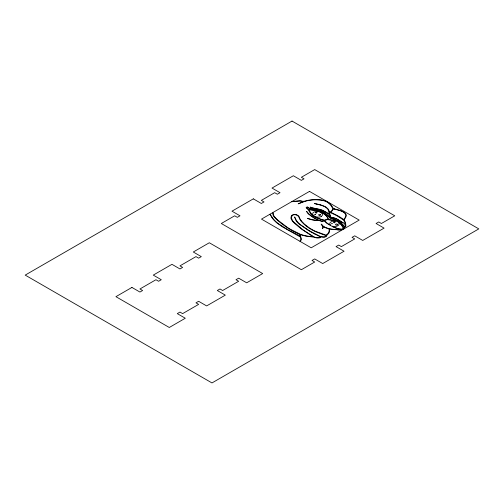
<?xml version="1.0" encoding="UTF-8"?>
<svg xmlns="http://www.w3.org/2000/svg" width="504" height="504" viewBox="0 0 504 504"><rect width="100%" height="100%" fill="white"/><g stroke="black" fill="none" stroke-linecap="round" stroke-linejoin="round"><path stroke-width="0.76" d="M314.464 203.591L314.805 203.49M345.045 226.888L344.49 228.306A3.402 1.966 0 0 1 344.049 228.74L342.436 229.509A7.151 4.127 0 0 1 340.924 229.874L339.072 230.013A6.319 3.648 0 0 1 337.535 229.824M291.57 215.844L291.81 215.498A2.047 1.184 0 0 1 292.011 215.296L292.32 215.082A4.486 2.589 0 0 1 293.126 214.698L293.706 214.521A1.966 1.134 0 0 1 294.153 214.452L295.042 214.458A4.202 2.425 0 0 1 296.157 214.635L297.259 215.069A9.507 5.487 0 0 1 298.626 215.996L298.771 216.121A2.293 1.323 0 0 1 298.992 216.411L299.452 217.627A27.014 15.592 0 0 0 300.006 218.818L300.869 220.279A6.451 3.723 0 0 0 300.964 220.406L301.216 220.752M344.56 218.95L344.73 218.73A13.451 7.762 0 0 0 344.938 218.471L345.013 218.371A21.729 12.543 0 0 0 345.857 216.985L345.908 216.884A8.429 4.87 0 0 0 345.423 213.4L345.114 213.142A11.063 6.388 0 0 0 343.879 212.134L340.761 210.628L335.179 209.066A20.255 11.693 0 0 1 334.587 208.921L334.435 208.883M300.491 241.038L300.132 241.391L300.031 241.063A8.631 4.983 0 0 1 300.138 240.925L300.932 239.249L300.346 236.987L282.832 227.109A59.699 34.467 0 0 1 281.875 226.504L276.879 222.932A28.148 16.248 0 0 1 276.501 222.617L274.107 220.317A65.52 37.825 0 0 1 272.834 218.824L271.763 217.344M322.453 228.205L322.642 227.94A5.292 3.055 0 0 0 322.825 227.449L322.856 227.203A4.681 2.703 0 0 0 322.68 226.712M307.642 218.396L310.036 219.057A24.74 14.282 0 0 0 313.469 219.895L317.526 220.594L312.845 220.015A21.785 12.575 0 0 1 310.382 219.416L307.616 218.534M345.133 226.8L345.776 226.34A1.449 0.838 0 0 0 345.92 226.094L345.568 222.869A20.821 12.02 0 0 0 343.93 219.901L343.936 219.763A4.057 2.344 0 0 1 344.15 219.479L344.402 219.183A2.665 1.544 0 0 0 344.478 219.07M321.464 216.361L322.358 215.265A5.078 2.93 0 0 0 322.402 214.2L321.779 213.217A7.163 4.139 0 0 0 320.594 212.36L319.996 212.071A5.645 3.263 0 0 0 317.255 211.478L316.487 211.478A4.221 2.438 0 0 0 315.315 211.623A4.032 2.325 0 0 0 312.713 213.526L312.719 214.225A5.04 2.911 0 0 0 313.167 215.145L314.149 215.983A7.97 4.599 0 0 0 314.609 216.254A5.475 3.163 0 0 0 316.266 216.89A6.464 3.73 0 0 0 316.714 216.972L318.15 217.129A4.385 2.533 0 0 0 320.034 216.928L320.783 216.689A3.396 1.959 0 0 0 321.483 216.374M303.106 201.726L303.062 201.751A5.607 3.238 0 0 1 302.589 201.934L298.192 203.824L301.984 202.451A28.652 16.544 0 0 1 307.78 200.617M315.724 212.341L316.159 212.209A0.769 0.441 0 0 1 317.01 212.474L316.915 212.946A2.344 1.355 0 0 1 316.77 213.028L315.976 213.085A0.762 0.441 0 0 1 315.674 212.946L315.605 212.883A0.838 0.485 0 0 1 315.51 212.606L315.529 212.531A0.762 0.441 0 0 1 315.743 212.373M332.218 223.732L332.098 223.763A1.008 0.58 0 0 1 331.783 223.77L331.588 223.675A0.983 0.567 0 0 1 331.594 223.493L332.18 223.411M306.728 211.409L307.724 212.612A13.369 7.718 0 0 0 308.486 213.545L308.606 213.664A24.299 14.03 0 0 0 309.116 214.156C313.016 217.117 317.299 220.286 322.195 221.168A2.054 1.184 0 0 0 323.051 221.004L323.933 220.349M307.793 200.63L312.789 199.912A23.82 13.753 0 0 1 316.291 199.804L320.519 200.094A17.312 9.992 0 0 1 322.484 200.416L324.261 200.857A10.798 6.237 0 0 1 326.069 201.531L327.827 202.501A13.186 7.61 0 0 1 329.055 203.421M329.685 216.796L329.837 216.701A1.669 0.964 0 0 0 330.007 216.481L330.032 216.115A6.905 3.988 0 0 0 329.925 215.718L329.748 215.384A1.273 0.737 0 0 1 329.572 215.044L329.553 214.994A1.084 0.624 0 0 0 329.477 214.817L326.718 212.808A17.854 10.307 0 0 0 326.422 212.625L322.163 210.388A11.699 6.754 0 0 0 321.571 210.162A9.532 5.5 0 0 0 321.092 210.004A25.213 14.559 0 0 0 319.983 209.677A27.903 16.109 0 0 0 319.013 209.418L311.296 207.799A14.414 8.322 0 0 1 310.414 207.446L310.275 207.106M293.914 201.329L291.955 201.644A0.832 0.479 0 0 0 291.728 201.726L299.685 201.014A4.706 2.715 0 0 1 300.346 201.058L301.644 201.279A14.358 8.291 0 0 1 302.494 201.493L303.131 201.713M293.958 201.323L299.754 200.794A6.527 3.767 0 0 1 301.09 200.926L302.891 201.348L304.983 201.115A29.314 16.928 0 0 1 307.648 200.422L309.166 200.113A23.442 13.532 0 0 1 317.766 199.616A26.302 15.183 0 0 1 319.051 199.697L319.706 199.754A16.525 9.545 0 0 1 321.867 200.056L324.387 200.63A19.064 11.006 0 0 1 325.773 201.102L326.516 201.411A11.605 6.697 0 0 1 326.901 201.613L327.997 202.255A14.855 8.574 0 0 1 329.66 203.522L331.493 205.601A35.085 20.255 0 0 1 332.218 206.608L333.251 208.265A3.055 1.764 0 0 0 333.497 208.574L333.887 208.738A17.363 10.023 0 0 0 334.435 208.883M319.738 215.473L320.235 215.353A7.226 4.171 0 0 0 320.387 215.265L320.645 214.95A4.013 2.318 0 0 0 320.632 214.811L320.45 214.553M308.801 209.481L308.146 209.116A20.689 11.945 0 0 1 307.383 208.543L307.175 208.366A5.809 3.352 0 0 1 306.615 207.768L306.734 207.32A1.197 0.693 0 0 1 307.352 207.264L307.698 207.44A6.357 3.667 0 0 0 309.538 208.53L319.454 210.76A19.517 11.271 0 0 1 321.785 211.56L323.228 212.272A32.936 19.013 0 0 1 324.356 212.927L325.899 214.005A35.696 20.607 0 0 1 326.655 214.691L329.925 217.23L333.44 217.936A15.391 8.883 0 0 1 335.204 218.478L336.798 219.114A7.686 4.435 0 0 1 337.271 219.341L338.846 220.248A36.068 20.821 0 0 1 339.954 220.947L342.336 222.585M308.889 209.494L315.441 210.2A18.806 10.855 0 0 1 317.092 210.552A25.383 14.654 0 0 1 317.86 210.748L318.188 210.842A10.105 5.834 0 0 1 319.341 211.226L321.042 211.945A18.648 10.767 0 0 1 322.585 212.751L326.535 215.674L328.199 218.049A9.217 5.323 0 0 1 328.243 218.893L328.923 219.523L331.43 219.889A21.653 12.499 0 0 1 334.499 220.544L337.724 221.823A31.261 18.049 0 0 1 339.041 222.592L340.698 223.833A26.384 15.233 0 0 1 342.128 225.319L342.859 226.309A8.455 4.883 0 0 1 343.098 226.762A10.452 6.035 0 0 1 343.388 227.783L343.331 228.778L343.64 228.646A6.552 3.786 0 0 0 343.835 228.482L344.024 228.306A3.011 1.739 0 0 0 344.251 228.01L344.415 227.632A13.81 7.976 0 0 0 344.509 227.317L344.446 226.913A2.085 1.203 0 0 1 344.15 226.592L341.63 223.681A15.882 9.173 0 0 0 340.66 222.85L339.967 222.327A20.066 11.586 0 0 0 338.121 221.187L329.244 217.621L331.298 218.144A62.339 35.992 0 0 1 333.364 218.849L338.026 220.84A37.044 21.389 0 0 1 339.274 221.539L341.258 222.913M309.393 209.765L308.908 209.796L311.107 213.526A18.724 10.811 0 0 0 313.362 215.605L316.947 217.678L320.796 219.164A51.169 29.541 0 0 0 322.799 219.75L324.456 220.141A3.465 2.003 0 0 0 324.696 220.065L326.957 219.265A12.613 7.283 0 0 0 327.524 219.057L327.839 218.534A12.203 7.043 0 0 0 327.726 217.974L326.617 216.254A21.136 12.203 0 0 0 326.019 215.668A28.325 16.355 0 0 0 323.644 213.778L318.95 211.378A14.937 8.625 0 0 0 317.262 210.855L309.62 209.784M319.404 215.46L319.36 215.454A0.63 0.365 0 0 1 319.101 215.391L318.654 214.994A0.964 0.554 0 0 1 319.051 214.414L320.286 214.452M307.692 206.987L307.459 206.987A3.119 1.802 0 0 1 306.923 207.056L306.117 207.654L307.585 209.091A27.638 15.958 0 0 0 307.976 209.387L308.492 209.815M327.732 219.618L334.996 220.954A5.456 3.15 0 0 1 335.431 221.105L334.858 221.117A6.092 3.515 0 0 0 333.875 221.111L332.986 221.199A3.717 2.142 0 0 0 331.834 221.508L330.567 222.214A3.276 1.89 0 0 0 330.189 222.579L330.089 222.711A5.897 3.402 0 0 0 329.956 222.938A4.347 2.507 0 0 0 329.818 224.085L329.969 224.488A3.786 2.186 0 0 0 330.259 224.929L330.523 225.187L328.123 223.839A22.151 12.789 0 0 1 326.321 222.396L324.393 220.494L327.562 219.593M319.826 209.374L320.84 209.658A30.586 17.659 0 0 1 322.371 210.193L325.76 211.907A64.103 37.013 0 0 1 327.487 212.978L329.377 214.024L328.054 209.513A11.674 6.741 0 0 0 327.222 208.486L325.483 207.15A15.857 9.154 0 0 0 322.743 205.827A12.518 7.226 0 0 0 321.899 205.525L321.042 205.26A39.532 22.825 0 0 0 318.339 204.536L317.4 204.322M320.588 204.857L324.809 206.432A21.344 12.323 0 0 1 326.05 207.15L327.909 208.744L329.106 210.754A19.209 11.088 0 0 1 329.37 211.586M315.044 203.54L320.437 204.819M317.117 204.259L316.739 204.17M305.298 235.733L305.626 235.803A17.527 10.118 0 0 0 308.309 236.25L312.814 236.565L301.291 228.936M316.55 204.126L314.49 203.635M336.074 209.532L338.871 210.281A30.271 17.476 0 0 1 339.526 210.483A20.21 11.668 0 0 1 340.351 210.76L341.523 211.208A12.096 6.98 0 0 1 343.822 212.449L344.156 212.713A8.152 4.706 0 0 1 344.988 213.494L345.662 214.578A6.817 3.938 0 0 1 345.839 215.397C345.712 216.55 344.389 219.996 343.211 219.29A22.724 13.117 0 0 0 342.928 219.045L342.5 218.698A20.519 11.844 0 0 0 342.197 218.459L340.106 217.117A61.425 35.463 0 0 0 337.642 215.75L336.829 215.328A34.492 19.914 0 0 0 335.859 214.855L330.649 212.19A9.866 5.695 0 0 0 332.035 210.937L333.358 209.072A3.805 2.199 0 0 1 333.459 208.946L336.011 209.519M319.643 209.33L312.209 207.799A7.9 4.561 0 0 1 310.886 207.364L310.369 207.15M304.567 235.557L300.856 234.48M329.597 212.335L329.805 212.411A11.983 6.917 0 0 1 330.038 212.512L333.182 213.917A75.846 43.785 0 0 1 336.332 215.41L343.3 219.82A13.28 7.667 0 0 1 344.018 220.639L345.429 224.028L343.306 222.894M322.516 219.939L323.707 220.273M300.655 234.423L290.317 229.226A118.831 68.607 0 0 1 287.438 227.424L277.943 220.223A43.331 25.017 0 0 1 277.383 219.713L274.957 217.274A4.265 2.463 0 0 0 274.85 217.123L274.674 216.909A7.05 4.07 0 0 1 274.491 216.689L274.346 216.487A23.354 13.482 0 0 1 273.678 215.416L273.477 214.988A10.414 6.01 0 0 1 273.225 213.318C272.607 211.037 272.708 216.657 274.233 216.909C278.019 221.306 282.851 224.658 287.608 227.915A84.42 48.737 0 0 0 292.988 231.109L299.962 234.505L299.874 235.847M313.545 236.609L303.351 230.095L293.359 221.672A25.962 14.988 0 0 1 292.78 221.023L291.281 217.816A7.44 4.297 0 0 1 291.463 216.84L292.723 215.214L294.04 214.71A1.966 1.134 0 0 1 294.531 214.66L295.798 214.811A3.893 2.249 0 0 1 296.667 215.088L298.437 216.285A1.972 1.14 0 0 1 298.563 216.443L299.767 219.19A28.703 16.569 0 0 0 301.423 221.577L304.233 224.393A83.185 48.025 0 0 0 306.401 226.189L307.106 226.731A36.061 20.821 0 0 0 308.234 227.537L309.286 228.236A61.475 35.494 0 0 0 312.115 229.937L316.241 231.979L326.245 235.714A3.963 2.287 0 0 1 326.233 236.086L326.195 236.212A1.039 0.598 0 0 1 325.956 236.477L325.067 236.71A6.88 3.969 0 0 1 323.965 236.823L323.48 236.849A6.344 3.66 0 0 1 322.346 236.836L319.845 236.206L311.674 232.023A155.868 89.989 0 0 1 308.511 230.177L300.535 224.771A8.177 4.719 0 0 1 300.403 224.658L298.935 223.398A32.243 18.617 0 0 1 297.448 221.842L296.642 220.777A24.368 14.068 0 0 1 295.716 219.083L294.613 216.959L295.684 219.908A22.063 12.739 0 0 0 296.339 220.979L296.724 221.508A31.979 18.465 0 0 0 297.335 222.245A29.156 16.834 0 0 0 299.149 224.009L308.221 230.334A117.073 67.593 0 0 0 314.565 233.906M323.001 226.384L323.102 226.435A7.554 4.36 0 0 1 323.253 226.517L323.833 226.857A13.652 7.881 0 0 0 325.899 227.877L328.633 228.797L329.112 229.477A38.795 22.403 0 0 1 329.131 231.153L328.136 233.491L325.792 235.066L314.584 230.939A16.034 9.255 0 0 1 313.897 230.593L309.727 228.18A24.576 14.188 0 0 1 309.324 227.921L304.492 224.198L301.279 220.853M319.706 236.452L320.468 237.037A5.292 3.055 0 0 1 319.964 237.434L319.58 237.649A1.644 0.951 0 0 1 319.127 237.775L316.808 237.661A8.952 5.166 0 0 1 315.057 237.258L314.093 236.867A4.517 2.608 0 0 0 313.551 236.603M319.341 236.282L314.565 233.906M322.453 228.488L322.654 228.457A1.884 1.09 0 0 0 322.799 228.318L322.944 228.123A5.746 3.32 0 0 0 323.177 227.669L323.259 227.342A4.946 2.854 0 0 0 323.108 226.737L323.045 226.573A3.433 1.984 0 0 1 322.988 226.403M329.276 216.871L329.2 216.808A6.357 3.673 0 0 1 328.885 216.481A35.368 20.418 0 0 0 325.855 213.589L324.658 212.726A10.011 5.783 0 0 0 323.618 212.108L321.615 211.233A18.264 10.546 0 0 0 320.065 210.685L310.218 208.505A4.473 2.583 0 0 1 309.658 208.284L308.026 207.276M334.801 221.999L334.328 221.873A0.813 0.473 0 0 0 333.478 222.144A1.128 0.649 0 0 0 333.44 222.258L333.963 222.762A0.649 0.378 0 0 0 334.442 222.774L334.706 222.68A0.838 0.485 0 0 0 334.927 222.043M313.891 216.311L312.436 215.296A14.162 8.177 0 0 1 311.434 214.414L311.302 214.276A28.936 16.708 0 0 1 311.037 213.992M343.192 222.812L336.433 218.667A13.117 7.573 0 0 0 334.902 218.1L333.988 217.822A9.16 5.286 0 0 0 333.371 217.659L330.126 216.978L330.429 216.273A5.141 2.967 0 0 0 330.422 215.819L330.044 215.158M301.19 228.854L294.752 223.537A47.489 27.418 0 0 1 294.216 223.02L292.692 221.445A21.905 12.65 0 0 1 292.2 220.853L290.978 218.616L291.142 216.594A19.391 11.195 0 0 1 291.57 215.844M338.953 222.863L339.507 223.303A21.559 12.449 0 0 1 341.435 225.055L342.915 227.499A10.458 6.035 0 0 1 342.972 228.356L342.04 229.093A9.796 5.657 0 0 1 340.742 229.093L339.608 228.961A11.214 6.476 0 0 1 337.982 228.596L335.784 227.814A39.608 22.869 0 0 1 333.005 226.598L332.388 226.183A4.763 2.747 0 0 0 335.614 226.428A4.492 2.596 0 0 0 338.619 225.124L339.016 224.4A6.092 3.515 0 0 0 339.091 223.839L338.902 223.083A3.03 1.745 0 0 1 338.757 222.793L338.757 222.787M329.055 203.421L330.643 205.097A54.753 31.613 0 0 1 331.141 205.727L331.298 205.941A51.521 29.742 0 0 1 331.752 206.564L332.886 209.091A41.662 24.053 0 0 1 331.726 210.729L330.989 211.567A5.418 3.125 0 0 1 330.347 212.026L329.446 211.838A13.514 7.806 0 0 1 329.37 211.586M341.321 222.97L344.749 226.636A1.997 1.153 0 0 0 345.082 226.472L345.542 225.817L344.755 224.286M321.892 224.721L321.168 224.053L321.35 224.589A18.648 10.767 0 0 0 321.936 225.338L322.239 225.666A2.161 1.247 0 0 1 322.484 226.019L322.491 226.057A4.29 2.476 0 0 0 322.579 226.51L322.686 226.706M271.587 217.073L270.056 214.238L272.885 218.308A43.13 24.898 0 0 0 278.416 223.719L288.105 229.887L299.911 235.91M306.659 211.466L306.703 211.579A9.771 5.638 0 0 0 306.791 211.768L306.961 212.077A12.235 7.062 0 0 0 307.15 212.398L307.238 212.531A20.853 12.039 0 0 0 308.379 213.917L311.522 216.386A60.908 35.167 0 0 0 314.698 218.377L317.81 220.053A23.48 13.558 0 0 0 318.572 220.418L322.226 221.395A1.966 1.134 0 0 0 322.762 221.332L322.957 221.287A1.342 0.775 0 0 0 323.272 221.187L323.7 220.947A4.316 2.489 0 0 1 324.154 220.702L325.37 221.936A29.9 17.262 0 0 0 327.014 223.423L333.289 227.046A60.852 35.129 0 0 0 335.406 227.966L338.556 229.011L341.491 229.364A2.073 1.197 0 0 1 341.895 229.364L341.17 229.585A10.414 6.01 0 0 1 340.383 229.711L338.852 229.767A7.743 4.473 0 0 1 337.132 229.503A3.024 1.745 0 0 0 336.527 229.402L335.04 229.421A26.555 15.328 0 0 1 333.516 229.358L328.501 228.482A20.147 11.636 0 0 1 324.658 227.052L323.096 225.994A14.616 8.442 0 0 1 321.892 224.721M337.567 224.463L337.529 224.734A1.14 0.655 0 0 1 336.704 225.143L336.477 225.149A1.222 0.706 0 0 1 335.885 225.017L335.563 224.677A1.342 0.775 0 0 1 335.588 224.374L336.023 224.047A1.279 0.737 0 0 1 336.653 223.978L336.722 223.978A0.781 0.454 0 0 1 336.911 224.009A1.084 0.624 0 0 1 337.554 224.463M308.498 209.834L309.336 211.579A30.101 17.382 0 0 0 309.582 212.02A25.458 14.698 0 0 0 311.012 213.998M329.616 212.663L329.988 214.843A5.027 2.898 0 0 1 330.026 215.038L330.026 215.051M329.603 212.568A1.808 1.046 0 0 1 329.572 212.386M322.535 219.914A26.517 15.309 0 0 1 313.853 216.329M305.374 235.752A17.527 10.118 0 0 1 304.643 235.576M300.466 241.032A7.566 4.366 0 0 0 301.335 238.77L300.964 237.523A26.882 15.523 0 0 0 300.838 237.163L300.182 234.845A1.833 1.058 0 0 1 300.397 234.713L300.718 234.713A6.924 4 0 0 1 300.894 234.757L301.65 234.99A31.261 18.049 0 0 0 304.24 235.727L308.435 236.502A22.214 12.827 0 0 0 310.256 236.672L314.212 237.233A4.486 2.589 0 0 0 314.836 237.466L315.857 237.724A9.059 5.229 0 0 0 317.123 237.957L320.021 237.743A3.837 2.211 0 0 0 320.783 237.208L321.206 236.981A12.153 7.018 0 0 0 322.453 237.063C325.445 237.888 326.315 236.225 327.556 234.518A16.43 9.482 0 0 0 328.602 233.478L328.898 233.113A6.388 3.692 0 0 0 329.112 232.772A7.78 4.492 0 0 0 329.295 232.382L329.666 229.055A2.111 1.216 0 0 1 330.044 229.131L330.807 229.276A17.495 10.099 0 0 0 332.842 229.547L336.678 229.692A9.179 5.298 0 0 1 337.529 229.83M315.548 214.395L314.83 214.383L315.548 214.395M292.024 121.061L25.2 275.108L211.976 382.939L478.8 228.892L292.024 121.061M253.336 198.853L231.991 211.176L239.992 215.8L237.327 217.337L234.656 215.8L221.313 223.499L301.361 269.716L314.704 262.011L312.033 260.474L314.704 258.93L322.711 263.554L344.056 251.231L336.048 246.607L338.719 245.07L341.384 246.607L354.728 238.909L352.057 237.365L354.728 235.828L362.729 240.446L384.079 228.123L376.072 223.499L378.743 221.962L381.408 223.499L394.752 215.8L314.704 169.583L301.361 177.288L304.032 178.826L301.361 180.369L293.359 175.745L272.009 188.068L280.016 192.692L277.351 194.229L274.68 192.692L261.337 200.39L264.008 201.934L261.337 203.477L253.336 198.853M131.928 287.431L115.92 296.673L169.287 327.487L185.296 318.238L177.288 313.62L179.959 312.077L182.624 313.62L198.633 304.378L195.968 302.835L198.633 301.298L206.64 305.915L225.319 295.136L217.312 290.512L219.983 288.975L222.648 290.512L238.657 281.27L235.992 279.726L238.657 278.189L246.664 282.807L262.672 273.565L209.311 242.758L193.297 252L201.304 256.624L198.633 258.161L195.968 256.624L179.959 265.866L182.624 267.404L179.959 268.947L171.952 264.323L153.273 275.108L161.28 279.726L158.609 281.27L155.944 279.726L139.936 288.975L142.601 290.512L139.936 292.055L131.928 287.431M309.494 191.394L261.488 219.114L311.188 247.804L359.195 220.091L309.494 191.394"/></g></svg>
